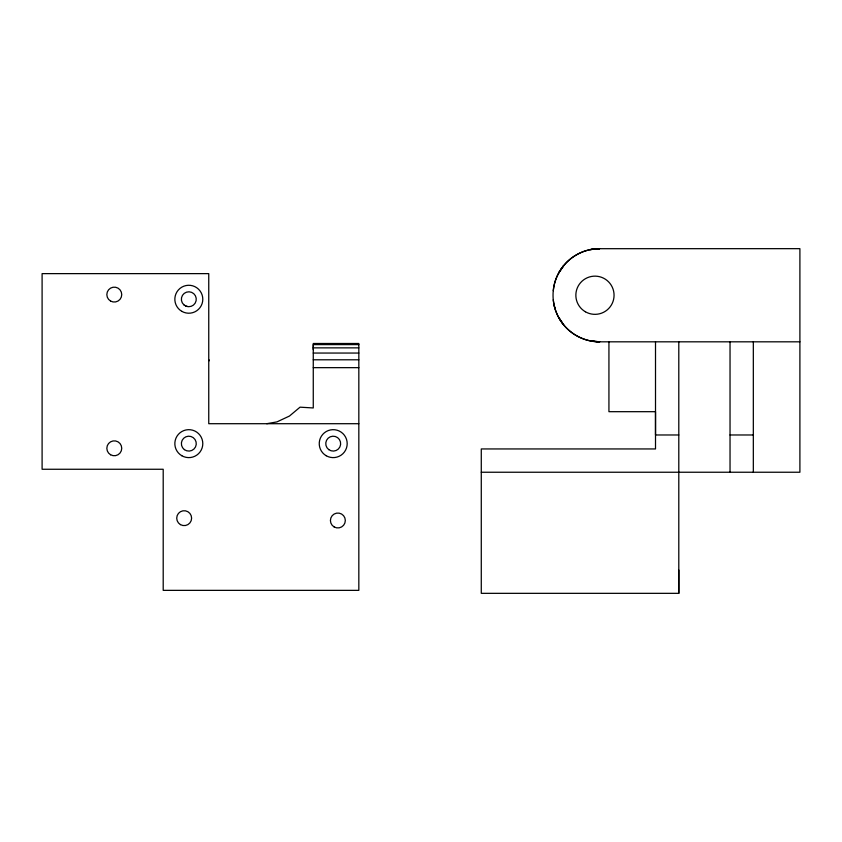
<?xml version="1.0" encoding="UTF-8"?>
<svg xmlns="http://www.w3.org/2000/svg" width="842" height="842" viewBox="0 0 842 842"><rect width="100%" height="100%" fill="white"/><g stroke="black" fill="none" stroke-linecap="round" stroke-linejoin="round"><path stroke-width="1.26" d="M313.266 349.651L313.266 344.61L358.829 344.61M608.934 341.82L608.934 411.685L655.508 411.685L655.508 448.944L481.277 448.944L481.277 593.336L678.799 593.336L678.799 341.82M209.29 360.776L209.353 360.018M553.268 290.679L553.92 286.238A46.552 46.552 0 0 1 599.62 248.695L799.9 248.664L799.9 472.236L481.277 472.236M558.541 273.282L563.614 265.693L559.341 271.955M266.735 423.705L276.944 421.895L289.459 416.053L300.036 407.17L313.266 407.96L313.266 343.494L358.829 343.494L358.829 590.358L163.201 590.358L163.201 469.257L42.1 469.257L42.1 273.629L208.753 273.629L208.753 423.705L358.829 423.705M599.62 248.664L590.526 249.558L599.62 248.664A46.573 46.573 0 0 0 553.036 295.237A46.573 46.573 0 0 0 599.62 341.82L799.9 341.82M313.266 347.862L358.829 347.862M313.266 353.051L358.829 353.051M313.266 359.797L358.829 359.797M313.266 367.659L358.829 367.659M678.799 434.977L655.508 434.977L655.508 341.82M730.035 434.977L753.327 434.977M599.62 341.82L590.526 340.926L599.62 341.82A46.552 46.552 0 0 1 553.92 304.246L553.268 299.805M185.472 305.909L187.303 306.541M559.341 318.529L563.614 324.791L558.541 317.192M553.931 304.33L555.036 308.74M753.327 341.82L753.327 472.236M730.035 341.82L730.035 472.236M678.799 570.045L678.799 593.336M334.137 526.945A7.452 7.452 0 0 0 345.325 520.493A7.452 7.452 0 0 0 334.137 514.041A7.452 7.452 0 0 0 334.137 526.945M110.565 301.047A7.452 7.452 0 0 0 121.743 294.595A7.452 7.452 0 0 0 110.565 288.132A7.452 7.452 0 0 0 110.565 301.047M184.387 449.628A7.452 7.452 0 0 0 196.228 444.481A7.452 7.452 0 0 0 185.85 436.809A7.452 7.452 0 0 0 184.387 449.628M183.861 304.815A7.452 7.452 0 0 0 196.112 300.762A7.452 7.452 0 0 0 186.482 292.174A7.452 7.452 0 0 0 183.861 304.815M181.83 311.351A13.977 13.977 0 0 0 202.796 299.247A13.977 13.977 0 0 0 181.83 287.143A13.977 13.977 0 0 0 181.83 311.351M180.441 524.619A7.452 7.452 0 0 0 191.618 518.167A7.452 7.452 0 0 0 180.441 511.715A7.452 7.452 0 0 0 180.441 524.619M110.565 454.754A7.452 7.452 0 0 0 121.743 448.302A7.452 7.452 0 0 0 110.565 441.839A7.452 7.452 0 0 0 110.565 454.754M181.83 455.743A13.977 13.977 0 0 0 202.796 443.639A13.977 13.977 0 0 0 181.83 431.536A13.977 13.977 0 0 0 181.83 455.743M326.222 455.743A13.977 13.977 0 0 0 347.188 443.639A13.977 13.977 0 0 0 326.222 431.536A13.977 13.977 0 0 0 326.222 455.743M328.769 449.628A7.452 7.452 0 0 0 340.61 444.481A7.452 7.452 0 0 0 330.243 436.809A7.452 7.452 0 0 0 328.769 449.628M585.411 311.782A19.092 19.092 0 0 0 614.06 295.237A19.092 19.092 0 0 0 585.411 278.702A19.092 19.092 0 0 0 585.411 311.782"/></g></svg>
